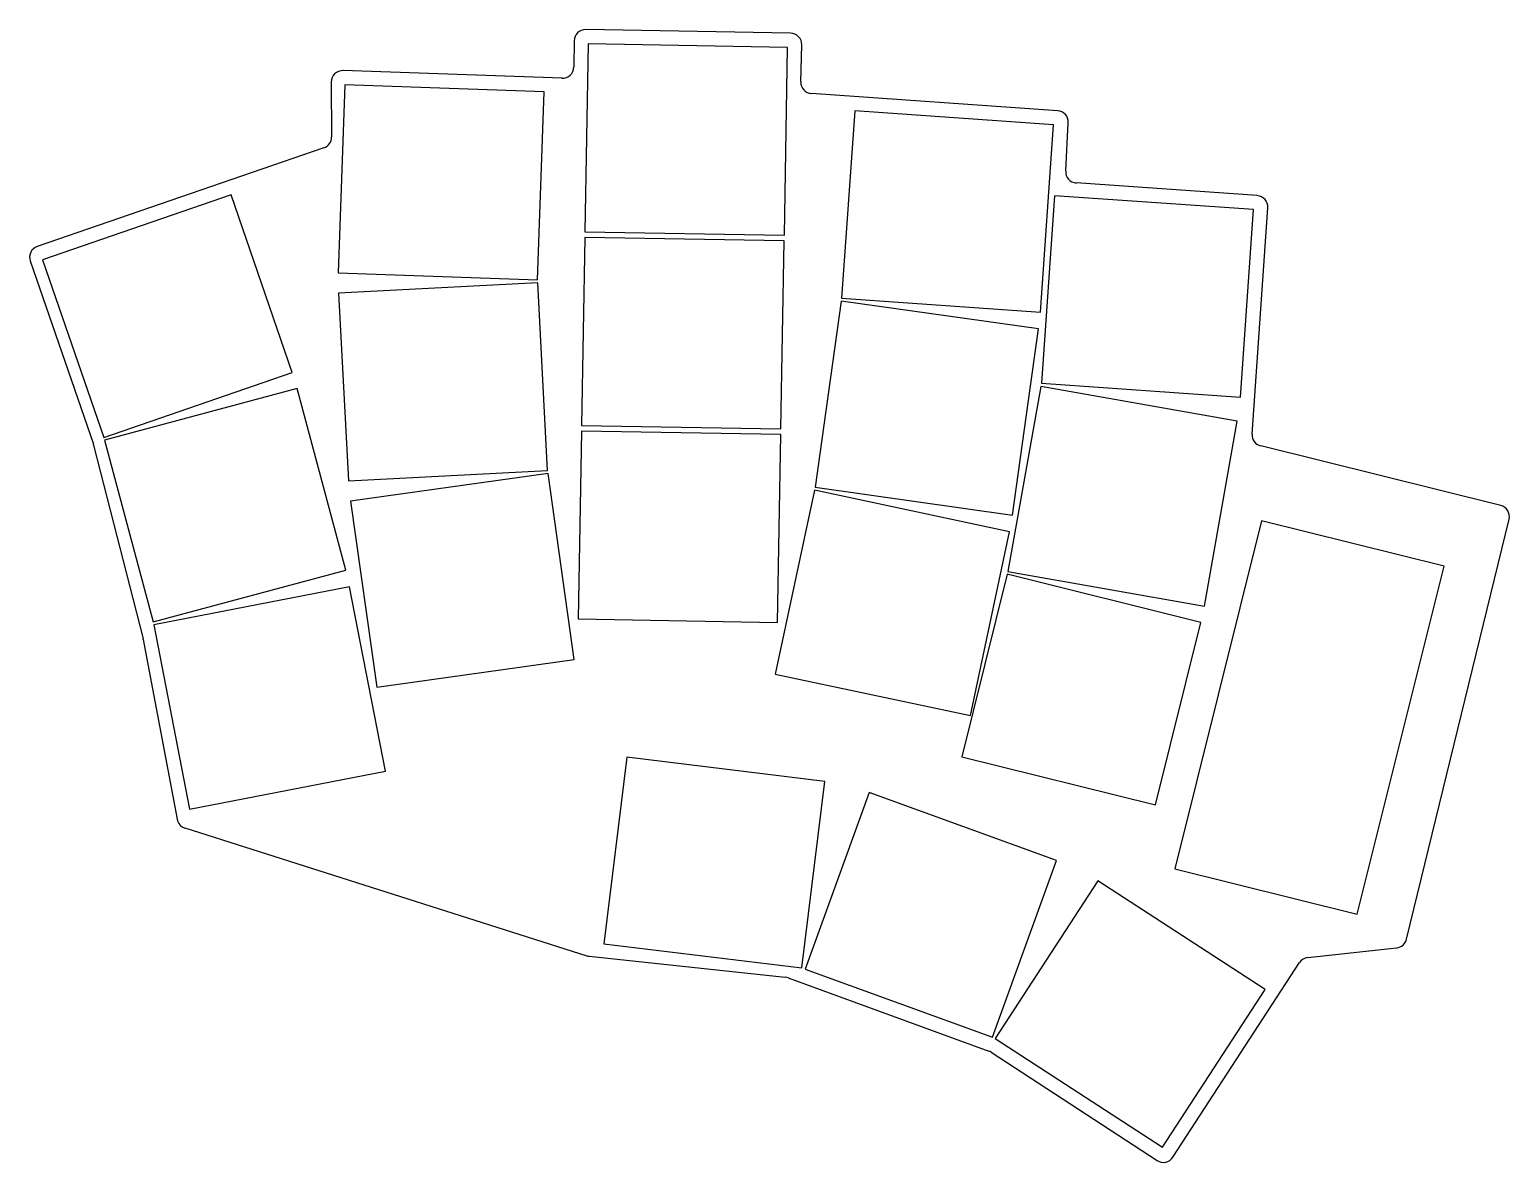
# Model space of a CAD drawing. Header units: millimetres. Extents: x 132 to 262, y -186 to -86.
import ezdxf

# ---------------------------------------------------------------- set-up
doc = ezdxf.new("R2010")
doc.units = ezdxf.units.MM

msp = doc.modelspace()

# ---------------------------------------------------------------- linework, layer by layer
for p, q in [((198.75, -86.47), (180.77, -86.16)), ((179.75, -87.15), (179.72, -89.44)), ((180.99, -87.41), (180.7, -103.91)), ((198.48, -87.72), (180.99, -87.41)), ((198.2, -104.21), (198.48, -87.72)), ((199.64, -90.75), (199.73, -87.5)), ((158.44, -90.77), (158.47, -95.58)), ((178.69, -90.43), (159.47, -89.76)), ((159.63, -91.02), (159.06, -107.51)), ((177.12, -91.63), (159.63, -91.02)), ((176.55, -108.12), (177.12, -91.63)), ((222.18, -93.28), (200.57, -91.77)), ((204.37, -93.29), (203.22, -109.75)), ((221.82, -94.51), (204.37, -93.29)), ((220.67, -110.97), (221.82, -94.51)), ((222.89, -98.57), (223.11, -94.33)), ((157.8, -96.54), (132.65, -105.2)), ((239.69, -100.73), (223.81, -99.62)), ((149.65, -100.66), (133.1, -106.36)), ((155.02, -116.27), (149.65, -100.66)), ((221.9, -100.74), (220.75, -117.2)), ((239.36, -101.96), (221.9, -100.74)), ((238.21, -118.42), (239.36, -101.96)), ((239.23, -121.67), (240.62, -101.8)), ((180.69, -104.41), (180.4, -120.9)), ((198.19, -104.71), (180.69, -104.41)), ((180.7, -103.91), (198.2, -104.21)), ((197.9, -121.21), (198.19, -104.71)), ((133.1, -106.36), (138.48, -121.96)), ((132.03, -106.47), (137.57, -122.55)), ((159.06, -107.51), (176.55, -108.12)), ((176.56, -108.39), (159.09, -109.3)), ((177.43, -124.86), (176.56, -108.39)), ((159.09, -109.3), (159.95, -125.78)), ((203.18, -110.01), (200.89, -126.34)), ((220.51, -112.44), (203.18, -110.01)), ((203.22, -109.75), (220.67, -110.97)), ((218.22, -128.78), (220.51, -112.44)), ((138.48, -121.96), (155.02, -116.27)), ((155.45, -117.68), (138.55, -122.21)), ((159.72, -133.62), (155.45, -117.68)), ((220.69, -117.48), (217.82, -133.73)), ((237.92, -120.52), (220.69, -117.48)), ((220.75, -117.2), (238.21, -118.42)), ((235.06, -136.77), (237.92, -120.52)), ((180.39, -121.4), (180.11, -137.9)), ((197.89, -121.71), (180.39, -121.4)), ((180.4, -120.9), (197.9, -121.21)), ((197.6, -138.21), (197.89, -121.71)), ((137.59, -122.63), (141.93, -139.65)), ((138.55, -122.21), (142.82, -138.15)), ((261.05, -127.94), (239.99, -122.71)), ((159.95, -125.78), (177.43, -124.86)), ((177.47, -125.13), (160.14, -127.57)), ((179.76, -141.47), (177.47, -125.13)), ((200.84, -126.6), (197.4, -142.74)), ((217.95, -130.24), (200.84, -126.6)), ((200.89, -126.34), (218.22, -128.78)), ((160.14, -127.57), (162.43, -143.9)), ((240.07, -129.27), (232.45, -159.83)), ((256.08, -133.26), (240.07, -129.27)), ((252.79, -166.02), (261.79, -129.14)), ((214.52, -146.38), (217.95, -130.24)), ((142.82, -138.15), (159.72, -133.62)), ((217.82, -133.73), (235.06, -136.77)), ((248.46, -163.82), (256.08, -133.26)), ((217.76, -133.98), (213.77, -149.99)), ((234.74, -138.21), (217.76, -133.98)), ((160.05, -135.07), (142.87, -138.41)), ((163.2, -151.26), (160.05, -135.07)), ((142.87, -138.41), (146.02, -154.6)), ((180.11, -137.9), (197.6, -138.21)), ((230.75, -154.22), (234.74, -138.21)), ((141.94, -139.71), (144.92, -155.48)), ((162.43, -143.9), (179.76, -141.47)), ((197.4, -142.74), (214.52, -146.38)), ((184.37, -150.03), (182.36, -166.41)), ((201.74, -152.16), (184.37, -150.03)), ((213.77, -149.99), (230.75, -154.22)), ((146.02, -154.6), (163.2, -151.26)), ((199.73, -168.54), (201.74, -152.16)), ((205.65, -153.12), (200.01, -168.63)), ((222.09, -159.11), (205.65, -153.12)), ((145.6, -156.25), (180.87, -167.47)), ((216.45, -174.61), (222.09, -159.11)), ((225.69, -160.9), (216.7, -174.74)), ((240.37, -170.43), (225.69, -160.9)), ((232.45, -159.83), (248.46, -163.82)), ((182.36, -166.41), (199.73, -168.54)), ((244.12, -167.62), (251.92, -166.78)), ((181.06, -167.51), (198.28, -169.36)), ((200.01, -168.63), (216.45, -174.61)), ((232.29, -185.16), (243.39, -168.07)), ((198.52, -169.41), (216.15, -175.83)), ((231.38, -184.27), (240.37, -170.43)), ((216.7, -174.74), (231.38, -184.27)), ((216.35, -175.93), (230.91, -185.45))]:
    msp.add_line(p, q)
for centre, start, end in [((180.75, -87.16), 89, 179.4032), ((198.73, -87.47), 358.4607, 89), ((178.72, -89.43), 268, 359.4032), ((159.44, -90.76), 88, 180.4688), ((200.64, -90.77), 178.4607, 266), ((222.11, -94.28), 357.0105, 86), ((157.47, -95.59), 289, 0.4688), ((223.88, -98.63), 177.0105, 266), ((239.62, -101.73), 356, 86), ((132.98, -106.14), 109, 199), ((240.23, -121.74), 176, 256.0621), ((136.62, -122.88), 14.2844, 19), ((260.81, -128.91), 346.2894, 76.0621), ((140.96, -139.9), 10.7009, 14.2844), ((145.9, -155.3), 190.7009, 252.3556), ((251.82, -165.78), 276.1554, 346.2894), ((181.17, -166.51), 252.3556, 263.8599), ((244.23, -168.61), 96.1554, 147), ((198.18, -170.35), 70, 83.8599), ((215.81, -176.77), 56.8289, 70), ((231.45, -184.61), 236.8289, 327)]:
    msp.add_arc(centre, 1, start, end)

doc.saveas('drawing.dxf')
